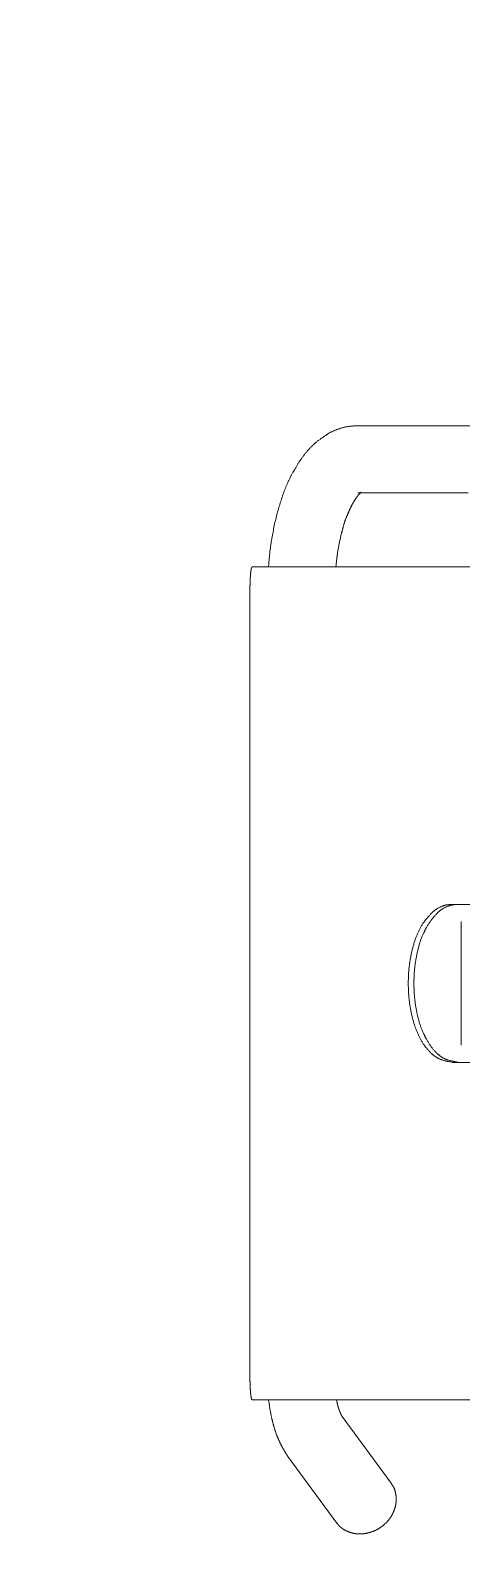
# Model space of a CAD drawing. Header units: millimetres. Extents: x -8913 to 62688, y -13000 to 43000.
# Drawn here: x 14600.3 to 14667.4, y 15195.5 to 15433.3 of the extents above; entities that cross this region are included whole.
import ezdxf
from ezdxf.xclip import XClip

# ---------------------------------------------------------------- set-up
doc = ezdxf.new("R2010")
doc.units = ezdxf.units.MM
doc.header["$MEASUREMENT"] = 0
doc.header["$XCLIPFRAME"] = 0
for name, color, linetype, lineweight in [('1735 X DT-5BR-GFP$0$N--SANITARY-1', 9, 'Continuous', 18), ('1735 X DT-5BR-GFP-Ext$0$A-HATCH ID PAVING', 251, 'Continuous', 0), ('Z--X-REF', 7, 'Continuous', 0)]:
    doc.layers.add(name, color=color, linetype=linetype, lineweight=lineweight)

# ---------------------------------------------------------------- blocks, each defined once
blk = doc.blocks.new('1735 X DT-5BR-GFP$0$A$C491B616C')
at = {"lineweight": 9, "ltscale": 5}
for points in [[(-106.51, -87.49), (-106.51, -146.41)], [(-21.14, -95.84), (-21.14, -85.78)], [(18.74, -85.78), (18.74, -95.84)], [(104.02, -87.49), (104.02, -146.41)], [(-142.13, -90.98), (-142.13, -119.72)], [(-125.17, -119.72), (-125.17, -91.84)], [(-16.79, -93.54), (-16.79, -93.63), (-16.71, -93.63)], [(14.22, -93.63), (14.31, -93.63), (14.31, -93.54)], [(18.74, -94.4), (18.65, -94.74), (18.65, -94.99), (18.56, -95.25), (18.56, -95.42), (18.56, -95.59), (18.48, -95.67), (18.48, -95.84), (18.48, -96.01), (18.4, -96.1), (18.4, -96.27), (18.31, -96.44), (18.31, -96.53), (18.22, -96.7), (18.22, -96.78), (18.14, -96.95), (18.14, -97.12), (18.05, -97.21), (18.05, -97.38), (17.97, -97.47), (17.88, -97.63), (17.88, -97.81), (17.8, -97.81), (17.8, -97.89), (17.71, -97.98), (17.71, -98.06), (17.71, -98.15), (17.63, -98.15), (17.63, -98.23), (17.54, -98.32), (17.54, -98.4), (17.46, -98.4), (17.46, -98.49), (17.37, -98.57), (17.37, -98.66), (17.29, -98.66), (17.29, -98.74), (17.2, -98.83), (17.2, -98.91), (17.12, -98.91), (17.12, -99), (17.03, -99.08), (17.03, -99.17), (16.95, -99.17), (16.86, -99.25), (16.86, -99.34), (16.78, -99.43), (16.61, -99.6), (16.52, -99.68), (16.43, -99.85), (16.26, -99.94), (16.18, -100.02), (16.01, -100.19), (15.92, -100.28), (15.75, -100.36), (15.67, -100.53), (15.5, -100.62), (15.41, -100.79), (15.24, -100.88), (15.07, -100.96), (14.99, -101.04), (14.82, -101.22), (14.65, -101.3), (14.47, -101.39), (14.39, -101.47), (14.22, -101.64), (14.05, -101.73), (13.88, -101.81), (13.71, -101.9), (13.54, -101.98), (13.37, -102.16), (13.2, -102.24), (13.03, -102.32), (12.86, -102.41), (12.68, -102.5), (12.52, -102.58), (12.35, -102.67), (12.17, -102.75), (12, -102.84), (11.83, -102.92), (11.66, -103.01), (11.41, -103.09), (11.24, -103.18), (11.07, -103.26), (10.9, -103.35), (10.64, -103.43), (10.47, -103.52), (10.3, -103.6), (10.04, -103.69), (9.87, -103.77), (9.7, -103.86), (9.45, -103.86), (9.28, -103.95), (9.02, -104.03), (8.85, -104.12), (8.6, -104.2), (8.43, -104.2), (8.17, -104.29), (8, -104.37), (7.74, -104.37), (7.57, -104.46), (7.32, -104.54), (7.06, -104.54), (6.89, -104.63), (6.64, -104.71), (6.38, -104.71), (6.21, -104.8), (5.96, -104.8), (5.7, -104.88), (5.53, -104.88), (5.27, -104.97), (5.02, -104.97), (4.85, -105.05), (4.59, -105.05), (4.34, -105.14), (4.08, -105.14), (3.83, -105.22), (3.66, -105.22), (3.4, -105.22), (3.14, -105.31), (2.89, -105.31), (2.63, -105.31), (2.46, -105.4), (2.21, -105.4), (1.95, -105.4), (1.69, -105.4), (1.44, -105.48), (1.19, -105.48), (1.01, -105.48), (0.76, -105.48), (0.5, -105.48), (0.25, -105.48), (-0.01, -105.48), (-0.27, -105.57), (-0.52, -105.57), (-0.78, -105.57), (-0.95, -105.57), (-1.2, -105.57), (-1.46, -105.57), (-1.71, -105.57), (-1.97, -105.57), (-2.23, -105.57), (-2.48, -105.48), (-2.65, -105.48), (-2.91, -105.48), (-3.16, -105.48), (-3.42, -105.48), (-3.67, -105.48), (-3.93, -105.48), (-4.18, -105.4), (-4.35, -105.4), (-4.61, -105.4), (-4.87, -105.4), (-5.12, -105.31), (-5.38, -105.31), (-5.63, -105.31), (-5.8, -105.22), (-6.06, -105.22), (-6.31, -105.22), (-6.57, -105.14), (-6.83, -105.14), (-7, -105.05), (-7.25, -105.05), (-7.51, -104.97), (-7.68, -104.97), (-7.93, -104.88), (-8.19, -104.88), (-8.44, -104.8), (-8.61, -104.8), (-8.87, -104.71), (-9.12, -104.71), (-9.3, -104.63), (-9.55, -104.54), (-9.72, -104.54), (-9.98, -104.46), (-10.23, -104.37), (-10.4, -104.37), (-10.66, -104.29), (-10.83, -104.2), (-11.08, -104.2), (-11.26, -104.12), (-11.51, -104.03), (-11.68, -103.95), (-11.94, -103.86), (-12.11, -103.86), (-12.28, -103.77), (-12.53, -103.69), (-12.7, -103.6), (-12.96, -103.52), (-13.13, -103.43), (-13.3, -103.35), (-13.47, -103.26), (-13.73, -103.18), (-13.9, -103.09), (-14.07, -103.01), (-14.24, -102.92), (-14.41, -102.84), (-14.66, -102.75), (-14.83, -102.67), (-15.01, -102.58), (-15.18, -102.5), (-15.35, -102.41), (-15.51, -102.32), (-15.69, -102.24), (-15.86, -102.16), (-16.03, -101.98), (-16.2, -101.9), (-16.37, -101.81), (-16.45, -101.73), (-16.62, -101.64), (-16.79, -101.47), (-16.97, -101.39), (-17.14, -101.3), (-17.22, -101.22), (-17.39, -101.04), (-17.56, -100.96), (-17.65, -100.88), (-17.82, -100.7), (-17.99, -100.62), (-18.07, -100.53), (-18.24, -100.36), (-18.33, -100.28), (-18.5, -100.19), (-18.58, -100.02), (-18.67, -99.94), (-18.84, -99.77), (-18.92, -99.68), (-19.01, -99.6), (-19.18, -99.43), (-19.26, -99.34), (-19.35, -99.17), (-19.44, -99.08), (-19.61, -98.91), (-19.69, -98.83), (-19.78, -98.66), (-19.86, -98.57), (-19.95, -98.4), (-20.03, -98.32), (-20.12, -98.15), (-20.2, -98.06), (-20.29, -97.89), (-20.29, -97.81), (-20.37, -97.63), (-20.46, -97.47), (-20.54, -97.38), (-20.63, -97.21), (-20.63, -97.12), (-20.71, -96.95), (-20.71, -96.78), (-20.8, -96.7), (-20.8, -96.61), (-20.88, -96.53), (-20.88, -96.44), (-20.88, -96.36), (-20.97, -96.27), (-20.97, -96.19), (-20.97, -96.1), (-20.97, -96.01), (-21.05, -95.93), (-21.05, -95.84), (-21.05, -95.76), (-21.05, -95.67), (-21.05, -95.59), (-21.05, -95.42), (-21.14, -95.25), (-21.14, -95.16), (-21.14, -94.99), (-21.14, -94.82), (-21.14, -94.74), (-21.14, -94.4)], [(18.74, -95.84), (18.65, -96.19), (18.65, -96.44), (18.56, -96.7), (18.56, -96.87), (18.56, -97.04), (18.48, -97.12), (18.48, -97.29), (18.48, -97.47), (18.4, -97.55), (18.4, -97.72), (18.31, -97.89), (18.31, -97.98), (18.22, -98.15), (18.22, -98.23), (18.14, -98.4), (18.14, -98.57), (18.05, -98.66), (18.05, -98.83), (17.97, -98.91), (17.88, -99.08), (17.88, -99.25), (17.8, -99.25), (17.8, -99.34), (17.71, -99.43), (17.71, -99.51), (17.63, -99.6), (17.63, -99.68), (17.54, -99.77), (17.54, -99.85), (17.46, -99.85), (17.46, -99.94), (17.37, -100.02), (17.37, -100.11), (17.29, -100.11), (17.29, -100.19), (17.2, -100.28), (17.2, -100.36), (17.12, -100.36), (17.12, -100.45), (17.03, -100.53), (17.03, -100.62), (16.95, -100.62), (16.86, -100.7), (16.86, -100.79), (16.78, -100.88), (16.61, -101.04), (16.52, -101.13), (16.43, -101.3), (16.26, -101.39), (16.18, -101.47), (16.01, -101.64), (15.92, -101.73), (15.75, -101.81), (15.67, -101.98), (15.5, -102.07), (15.41, -102.16), (15.24, -102.32), (15.07, -102.41), (14.99, -102.5), (14.82, -102.67), (14.65, -102.75), (14.47, -102.84), (14.39, -102.92), (14.22, -103.09), (14.05, -103.18), (13.88, -103.26), (13.71, -103.35), (13.54, -103.43), (13.37, -103.6), (13.2, -103.69), (13.03, -103.77), (12.86, -103.86), (12.68, -103.95), (12.52, -104.03), (12.35, -104.12), (12.17, -104.2), (12, -104.29), (11.83, -104.37), (11.66, -104.46), (11.41, -104.54), (11.24, -104.63), (11.07, -104.71), (10.9, -104.8), (10.64, -104.88), (10.47, -104.97), (10.3, -105.05), (10.04, -105.14), (9.87, -105.22), (9.7, -105.31), (9.45, -105.31), (9.28, -105.4), (9.02, -105.48), (8.85, -105.57), (8.6, -105.65), (8.43, -105.65), (8.17, -105.74), (8, -105.82), (7.74, -105.82), (7.57, -105.91), (7.32, -105.99), (7.06, -105.99), (6.89, -106.08), (6.64, -106.16), (6.38, -106.16), (6.21, -106.25), (5.96, -106.25), (5.7, -106.33), (5.53, -106.33), (5.27, -106.42), (5.02, -106.42), (4.85, -106.5), (4.59, -106.5), (4.34, -106.59), (4.08, -106.59), (3.83, -106.67), (3.66, -106.67), (3.4, -106.67), (3.14, -106.76), (2.89, -106.76), (2.63, -106.76), (2.46, -106.84), (2.21, -106.84), (1.95, -106.84), (1.69, -106.84), (1.44, -106.93), (1.19, -106.93), (1.01, -106.93), (0.76, -106.93), (0.5, -106.93), (0.25, -106.93), (-0.01, -106.93), (-0.27, -106.93), (-0.52, -107.02), (-0.78, -107.02), (-0.95, -107.02), (-1.2, -107.02), (-1.46, -107.02), (-1.71, -107.02), (-1.97, -107.02), (-2.23, -106.93), (-2.48, -106.93), (-2.65, -106.93), (-2.91, -106.93), (-3.16, -106.93), (-3.42, -106.93), (-3.67, -106.93), (-3.93, -106.93), (-4.18, -106.84), (-4.35, -106.84), (-4.61, -106.84), (-4.87, -106.84), (-5.12, -106.76), (-5.38, -106.76), (-5.63, -106.76), (-5.8, -106.67), (-6.06, -106.67), (-6.31, -106.67), (-6.57, -106.59), (-6.83, -106.59), (-7, -106.5), (-7.25, -106.5), (-7.51, -106.42), (-7.68, -106.42), (-7.93, -106.33), (-8.19, -106.33), (-8.44, -106.25), (-8.61, -106.25), (-8.87, -106.16), (-9.12, -106.16), (-9.3, -106.08), (-9.55, -105.99), (-9.72, -105.99), (-9.98, -105.91), (-10.23, -105.82), (-10.4, -105.82), (-10.66, -105.74), (-10.83, -105.65), (-11.08, -105.57), (-11.26, -105.57), (-11.51, -105.48), (-11.68, -105.4), (-11.94, -105.31), (-12.11, -105.22), (-12.28, -105.22), (-12.53, -105.14), (-12.7, -105.05), (-12.96, -104.97), (-13.13, -104.88), (-13.3, -104.8), (-13.47, -104.71), (-13.73, -104.63), (-13.9, -104.54), (-14.07, -104.46), (-14.24, -104.37), (-14.41, -104.29), (-14.66, -104.2), (-14.83, -104.12), (-15.01, -104.03), (-15.18, -103.95), (-15.35, -103.86), (-15.51, -103.77), (-15.69, -103.69), (-15.86, -103.6), (-16.03, -103.43), (-16.2, -103.35), (-16.37, -103.26), (-16.45, -103.18), (-16.62, -103.09), (-16.79, -102.92), (-16.97, -102.84), (-17.14, -102.75), (-17.22, -102.67), (-17.39, -102.5), (-17.56, -102.41), (-17.65, -102.32), (-17.82, -102.16), (-17.99, -102.07), (-18.07, -101.98), (-18.24, -101.81), (-18.33, -101.73), (-18.5, -101.64), (-18.58, -101.47), (-18.67, -101.39), (-18.84, -101.22), (-18.92, -101.13), (-19.01, -101.04), (-19.18, -100.88), (-19.26, -100.79), (-19.35, -100.62), (-19.44, -100.53), (-19.61, -100.36), (-19.69, -100.28), (-19.78, -100.11), (-19.86, -100.02), (-19.95, -99.85), (-20.03, -99.77), (-20.12, -99.6), (-20.2, -99.51), (-20.29, -99.34), (-20.29, -99.25), (-20.37, -99.08), (-20.46, -98.91), (-20.54, -98.83), (-20.63, -98.66), (-20.63, -98.57), (-20.71, -98.4), (-20.71, -98.23), (-20.8, -98.15), (-20.8, -98.06), (-20.88, -97.98), (-20.88, -97.89), (-20.88, -97.81), (-20.97, -97.72), (-20.97, -97.63), (-20.97, -97.55), (-20.97, -97.47), (-21.05, -97.38), (-21.05, -97.29), (-21.05, -97.21), (-21.05, -97.12), (-21.05, -97.04), (-21.05, -96.87), (-21.14, -96.7), (-21.14, -96.61), (-21.14, -96.44), (-21.14, -96.27), (-21.14, -96.19), (-21.14, -95.84)], [(-1.2, -93.63), (-16.71, -93.63)], [(14.22, -93.63), (-1.2, -93.63)], [(125.15, -111.28), (108.28, -123.64)], [(137.93, -119.21), (137.93, -119.04), (137.93, -118.95), (137.93, -118.78), (137.93, -118.61), (137.93, -118.53), (137.93, -118.44), (137.93, -118.36), (137.93, -118.27), (137.93, -118.18), (137.85, -118.1), (137.85, -118.02), (137.85, -117.93), (137.85, -117.84), (137.85, -117.76), (137.85, -117.67), (137.76, -117.59), (137.76, -117.5), (137.76, -117.42), (137.76, -117.33), (137.76, -117.25), (137.68, -117.16), (137.68, -117.08), (137.68, -116.99), (137.68, -116.91), (137.68, -116.82), (137.59, -116.82), (137.59, -116.74), (137.59, -116.65), (137.59, -116.56), (137.51, -116.48), (137.51, -116.39), (137.42, -116.31), (137.42, -116.22), (137.42, -116.14), (137.34, -116.05), (137.34, -115.97), (137.34, -115.88), (137.25, -115.8), (137.25, -115.71), (137.16, -115.63), (137.16, -115.54), (137.16, -115.46), (137.08, -115.46), (137.08, -115.37), (137.08, -115.29), (137, -115.2), (137, -115.11), (136.91, -115.11), (136.91, -115.03), (136.91, -114.95), (136.83, -114.86), (136.74, -114.77), (136.74, -114.69), (136.65, -114.6), (136.65, -114.52), (136.57, -114.43), (136.57, -114.35), (136.48, -114.35), (136.48, -114.26), (136.4, -114.18), (136.31, -114.09), (136.31, -114.01), (136.23, -113.92), (136.14, -113.84), (136.14, -113.75), (136.06, -113.75), (136.06, -113.67), (135.97, -113.58), (135.97, -113.5), (135.89, -113.5), (135.89, -113.41), (135.8, -113.32), (135.72, -113.24), (135.72, -113.15), (135.63, -113.15), (135.55, -113.07), (135.55, -112.98), (135.46, -112.98), (135.46, -112.9), (135.38, -112.9), (135.29, -112.81), (135.29, -112.73), (135.21, -112.73), (135.21, -112.64), (135.12, -112.56), (135.04, -112.56), (135.04, -112.47), (134.95, -112.47), (134.95, -112.39), (134.87, -112.3), (134.78, -112.3), (134.78, -112.22), (134.7, -112.22), (134.61, -112.13), (134.52, -112.05), (134.44, -111.96), (134.35, -111.88), (134.27, -111.88), (134.27, -111.79), (134.18, -111.79), (134.1, -111.7), (134.01, -111.62), (133.93, -111.62), (133.93, -111.53), (133.84, -111.53), (133.76, -111.45), (133.67, -111.45), (133.67, -111.36), (133.59, -111.36), (133.5, -111.28), (133.42, -111.19), (133.33, -111.19), (133.25, -111.19), (133.25, -111.11), (133.16, -111.11), (133.08, -111.02), (132.99, -111.02), (132.91, -110.94), (132.82, -110.94), (132.82, -110.85), (132.73, -110.85), (132.65, -110.85), (132.57, -110.77), (132.48, -110.77), (132.48, -110.68), (132.39, -110.68), (132.31, -110.68), (132.22, -110.6), (132.14, -110.6), (132.05, -110.51), (131.97, -110.51), (131.88, -110.51), (131.8, -110.43), (131.71, -110.43), (131.63, -110.43), (131.63, -110.34), (131.54, -110.34), (131.46, -110.34), (131.37, -110.34), (131.29, -110.26), (131.2, -110.26), (131.12, -110.26), (131.03, -110.26), (130.94, -110.17), (130.86, -110.17), (130.78, -110.17), (130.69, -110.17), (130.6, -110.08), (130.52, -110.08), (130.43, -110.08), (130.35, -110.08), (130.27, -110.08), (130.18, -110.08), (130.09, -110), (130.01, -110), (129.92, -110), (129.84, -110), (129.75, -110), (129.67, -110), (129.58, -110), (129.5, -110), (129.41, -110), (129.33, -110), (129.24, -110), (129.15, -110), (129.07, -110), (128.99, -110), (128.9, -110), (128.81, -110), (128.73, -110), (128.65, -110), (128.56, -110), (128.48, -110), (128.39, -110), (128.3, -110), (128.22, -110.08), (128.14, -110.08), (128.05, -110.08), (127.96, -110.08), (127.88, -110.08), (127.79, -110.08), (127.71, -110.17), (127.62, -110.17), (127.54, -110.17), (127.45, -110.17), (127.37, -110.17), (127.28, -110.26), (127.2, -110.26), (127.11, -110.26), (127.03, -110.26), (126.94, -110.34), (126.86, -110.34), (126.77, -110.34), (126.69, -110.43), (126.6, -110.43), (126.51, -110.43), (126.43, -110.51), (126.35, -110.51), (126.26, -110.6), (126.17, -110.6), (126.09, -110.6), (126.09, -110.68), (126, -110.68), (125.92, -110.77), (125.84, -110.77), (125.84, -110.85), (125.75, -110.85), (125.66, -110.94), (125.58, -110.94), (125.58, -111.02), (125.49, -111.02), (125.41, -111.11), (125.32, -111.19), (125.15, -111.28)], [(135.12, -125.01), (135.21, -124.92), (135.29, -124.92), (135.29, -124.84), (135.38, -124.84), (135.46, -124.84), (135.46, -124.75), (135.55, -124.75), (135.55, -124.67), (135.63, -124.67), (135.72, -124.58), (135.8, -124.5), (135.89, -124.5), (135.89, -124.41), (135.97, -124.41), (135.97, -124.32), (136.06, -124.32), (136.06, -124.24), (136.14, -124.24), (136.14, -124.15), (136.23, -124.07), (136.23, -123.98), (136.31, -123.98), (136.31, -123.9), (136.4, -123.9), (136.4, -123.81), (136.48, -123.73), (136.48, -123.64), (136.57, -123.64), (136.57, -123.56), (136.65, -123.56), (136.65, -123.47), (136.74, -123.39), (136.74, -123.3), (136.83, -123.3), (136.83, -123.22), (136.91, -123.13), (136.91, -123.05), (137, -122.96), (137, -122.88), (137.08, -122.79), (137.08, -122.71), (137.16, -122.71), (137.16, -122.62), (137.16, -122.54), (137.25, -122.54), (137.25, -122.45), (137.25, -122.36), (137.34, -122.28), (137.34, -122.19), (137.42, -122.11), (137.42, -122.02), (137.51, -121.94), (137.51, -121.85), (137.51, -121.77), (137.59, -121.68), (137.59, -121.59), (137.59, -121.51), (137.68, -121.43), (137.68, -121.34), (137.68, -121.25), (137.68, -121.17), (137.76, -121.17), (137.76, -121.08), (137.76, -121), (137.76, -120.91), (137.76, -120.83), (137.85, -120.74), (137.85, -120.66), (137.85, -120.57), (137.85, -120.49), (137.85, -120.4), (137.85, -120.32), (137.93, -120.23), (137.93, -120.15), (137.93, -120.06), (137.93, -119.98), (137.93, -119.89), (137.93, -119.8), (137.93, -119.72), (137.93, -119.63), (137.93, -119.55), (137.93, -119.47), (137.93, -119.38), (137.93, -119.29), (137.93, -119.21)], [(-142.13, -119.72), (-142.13, -120.06), (-142.13, -120.4), (-142.13, -120.66), (-142.13, -120.83), (-142.04, -121), (-142.04, -121.17), (-142.04, -121.34), (-142.04, -121.51), (-142.04, -121.68), (-141.96, -121.85), (-141.96, -122.02), (-141.96, -122.19), (-141.96, -122.28), (-141.87, -122.45), (-141.87, -122.62), (-141.87, -122.79), (-141.78, -122.96), (-141.78, -123.13), (-141.7, -123.3), (-141.7, -123.39), (-141.61, -123.56), (-141.61, -123.73), (-141.53, -123.9), (-141.53, -124.07), (-141.44, -124.24), (-141.36, -124.32), (-141.36, -124.5), (-141.27, -124.67), (-141.27, -124.84), (-141.19, -125.01), (-141.1, -125.09), (-141.1, -125.26), (-141.02, -125.43), (-140.93, -125.6), (-140.85, -125.69), (-140.85, -125.86), (-140.76, -126.03), (-140.68, -126.2), (-140.59, -126.29), (-140.51, -126.46), (-140.51, -126.63), (-140.42, -126.71), (-140.34, -126.88), (-140.25, -127.05), (-140.17, -127.14), (-140.08, -127.31), (-139.99, -127.48), (-139.91, -127.56), (-139.82, -127.74), (-139.74, -127.82), (-139.65, -127.99), (-139.57, -128.16), (-139.48, -128.25), (-139.4, -128.42), (-139.31, -128.5), (-139.23, -128.67), (-139.14, -128.76), (-139.06, -128.93), (-138.97, -129.02), (-138.89, -129.18), (-138.72, -129.27), (-138.63, -129.44), (-138.55, -129.53), (-138.46, -129.7), (-138.38, -129.78), (-138.29, -129.95), (-138.12, -130.04), (-138.04, -130.21), (-137.95, -130.29), (-137.86, -130.38), (-137.69, -130.55), (-137.61, -130.63), (-137.52, -130.81), (-137.44, -130.89), (-137.27, -130.98), (-137.18, -131.15), (-137.1, -131.23), (-136.93, -131.32), (-136.84, -131.49), (-136.76, -131.57), (-136.59, -131.66), (-136.5, -131.83), (-136.42, -131.91), (-136.25, -132), (-136.16, -132.08), (-135.99, -132.25), (-135.91, -132.34), (-135.82, -132.43), (-135.65, -132.51), (-135.56, -132.68), (-135.39, -132.77), (-135.31, -132.85), (-135.14, -132.94), (-135.05, -133.11), (-134.88, -133.19), (-134.8, -133.28), (-134.63, -133.36), (-134.54, -133.45), (-134.37, -133.53), (-134.29, -133.7), (-134.12, -133.79), (-133.95, -133.87), (-133.86, -133.96), (-133.69, -134.05), (-133.61, -134.13), (-133.44, -134.22), (-133.35, -134.3), (-133.18, -134.47), (-133.01, -134.56), (-132.92, -134.64), (-132.75, -134.73), (-132.58, -134.81), (-132.5, -134.9), (-132.33, -134.98), (-132.16, -135.07), (-132.07, -135.15), (-131.9, -135.24), (-131.73, -135.32), (-131.56, -135.41), (-131.48, -135.5), (-131.3, -135.58), (-131.13, -135.66), (-131.05, -135.75), (-130.88, -135.84), (-130.71, -135.92), (-130.54, -136.01), (-130.37, -136.09), (-130.28, -136.18), (-130.11, -136.26), (-129.94, -136.35), (-129.77, -136.43), (-129.6, -136.52), (-129.51, -136.6), (-129.34, -136.69), (-129.18, -136.78), (-129.01, -136.78), (-128.83, -136.86), (-128.66, -136.94), (-128.49, -137.03), (-128.32, -137.12), (-128.24, -137.2), (-128.07, -137.29), (-127.9, -137.37), (-127.73, -137.37), (-127.55, -137.46), (-127.39, -137.54), (-127.22, -137.63), (-127.04, -137.71), (-126.87, -137.8), (-126.7, -137.88), (-126.53, -137.88), (-126.36, -137.97), (-126.19, -138.05), (-125.85, -138.22), (-125.51, -138.31), (-125.17, -138.48), (-124.83, -138.57), (-124.49, -138.74), (-124.15, -138.82), (-123.72, -138.99), (-123.38, -139.08), (-123.04, -139.16), (-122.7, -139.33), (-122.27, -139.42), (-121.93, -139.5), (-121.59, -139.67), (-121.17, -139.76), (-120.82, -139.85), (-120.4, -140.02), (-120.06, -140.1), (-119.63, -140.19), (-119.29, -140.27), (-118.87, -140.36), (-118.53, -140.44), (-118.1, -140.53), (-117.76, -140.7), (-117.33, -140.78), (-116.91, -140.87), (-116.56, -140.95), (-116.14, -141.04), (-115.71, -141.04), (-115.29, -141.12), (-114.95, -141.21), (-114.52, -141.29), (-114.09, -141.38), (-113.67, -141.46), (-113.24, -141.55), (-112.9, -141.63), (-112.48, -141.63), (-112.05, -141.72), (-111.62, -141.81), (-111.2, -141.81), (-110.77, -141.89), (-110.34, -141.98), (-109.92, -141.98), (-109.49, -142.06), (-109.07, -142.06), (-108.64, -142.15), (-108.22, -142.15), (-107.79, -142.23), (-107.36, -142.23), (-106.51, -142.32)], [(108.28, -123.64), (108.2, -123.64), (108.2, -123.73), (108.11, -123.73), (108.03, -123.73), (108.03, -123.81), (107.94, -123.81), (107.86, -123.9), (107.77, -123.9), (107.77, -123.98), (107.69, -123.98), (107.6, -123.98), (107.52, -124.07), (107.43, -124.07), (107.34, -124.07), (107.34, -124.15), (107.26, -124.15), (107.18, -124.15), (107.18, -124.24), (107.09, -124.24), (107, -124.24), (106.92, -124.24), (106.92, -124.32), (106.83, -124.32), (106.75, -124.32), (106.75, -124.41), (106.66, -124.41), (106.58, -124.41), (106.49, -124.41), (106.49, -124.5), (106.41, -124.5), (106.32, -124.5), (106.24, -124.5), (106.24, -124.58), (106.15, -124.58), (106.07, -124.58), (105.98, -124.58), (105.98, -124.67), (105.9, -124.67), (105.81, -124.67), (105.73, -124.67), (105.64, -124.75), (105.56, -124.75), (105.47, -124.75), (105.39, -124.75), (105.39, -124.84), (105.3, -124.84), (105.22, -124.84), (105.13, -124.84), (105.04, -124.84), (104.96, -124.92), (104.87, -124.92), (104.79, -124.92), (104.7, -124.92), (104.62, -124.92), (104.62, -125.01), (104.53, -125.01), (104.45, -125.01), (104.36, -125.01), (104.28, -125.01), (104.19, -125.01), (104.02, -125.09)], [(118.34, -137.37), (135.21, -125.01)], [(104.02, -142.32), (104.53, -142.23), (104.79, -142.15), (105.04, -142.15), (105.3, -142.06), (105.56, -142.06), (105.81, -142.06), (106.07, -141.98), (106.24, -141.98), (106.32, -141.98), (106.49, -141.89), (106.58, -141.89), (106.75, -141.89), (106.83, -141.89), (107, -141.81), (107.09, -141.81), (107.26, -141.81), (107.34, -141.81), (107.43, -141.72), (107.6, -141.72), (107.69, -141.72), (107.86, -141.63), (107.94, -141.63), (108.11, -141.63), (108.2, -141.63), (108.37, -141.55), (108.45, -141.55), (108.54, -141.55), (108.71, -141.46), (108.79, -141.46), (108.96, -141.46), (109.05, -141.38), (109.14, -141.38), (109.3, -141.38), (109.39, -141.29), (109.56, -141.29), (109.65, -141.29), (109.73, -141.21), (109.9, -141.21), (109.99, -141.12), (110.16, -141.12), (110.24, -141.12), (110.33, -141.04), (110.5, -141.04), (110.58, -140.95), (110.67, -140.95), (110.84, -140.95), (110.92, -140.87), (111.01, -140.87), (111.18, -140.78), (111.26, -140.78), (111.35, -140.78), (111.52, -140.7), (111.6, -140.7), (111.69, -140.61), (111.86, -140.61), (111.95, -140.53), (112.03, -140.53), (112.2, -140.44), (112.29, -140.44), (112.37, -140.44), (112.54, -140.36), (112.63, -140.36), (112.71, -140.27), (112.8, -140.27), (112.97, -140.19), (113.05, -140.19), (113.14, -140.1), (113.31, -140.1), (113.39, -140.02), (113.48, -140.02), (113.57, -139.93), (113.73, -139.93), (113.82, -139.85), (113.91, -139.85), (113.99, -139.76), (114.16, -139.76), (114.24, -139.67), (114.33, -139.59), (114.42, -139.59), (114.59, -139.5), (114.67, -139.5), (114.76, -139.42), (114.84, -139.42), (114.93, -139.33), (115.1, -139.33), (115.18, -139.25), (115.27, -139.16), (115.36, -139.16), (115.44, -139.08), (115.61, -139.08), (115.69, -138.99), (115.78, -138.91), (115.87, -138.91), (115.95, -138.82), (116.03, -138.82), (116.12, -138.74), (116.29, -138.65), (116.38, -138.65), (116.46, -138.57), (116.55, -138.48), (116.63, -138.48), (116.72, -138.39), (116.8, -138.31), (116.89, -138.31), (117.06, -138.22), (117.14, -138.14), (117.23, -138.14), (117.31, -138.05), (117.4, -137.97), (117.49, -137.88), (117.57, -137.88), (117.66, -137.8), (117.74, -137.71), (117.91, -137.63), (118.17, -137.46), (118.34, -137.37)], [(-106.51, -146.41), (-106.43, -146.41), (-106.43, -146.5), (-106.34, -146.5), (-106.34, -146.58), (-106.26, -146.58), (-106.17, -146.58), (-106.08, -146.58), (-106.08, -146.67), (-106, -146.67), (-105.91, -146.67), (-105.83, -146.67), (-105.74, -146.67), (-105.66, -146.67), (-105.66, -146.75), (-105.57, -146.75), (-105.49, -146.75), (-105.4, -146.75), (-105.32, -146.75), (-105.23, -146.75), (-105.15, -146.75), (-105.06, -146.75), (-104.98, -146.75), (-104.89, -146.84), (-104.81, -146.84), (-104.72, -146.84), (-104.64, -146.84), (-104.55, -146.84), (-104.47, -146.84), (-104.38, -146.84), (-104.3, -146.84), (-104.21, -146.84), (-104.13, -146.84), (-104.04, -146.84), (-103.96, -146.84), (-103.87, -146.84), (-103.87, -146.92), (-103.79, -146.92), (-103.7, -146.92), (-103.61, -146.92), (-103.53, -146.92), (-103.44, -146.92), (-103.36, -146.92), (-103.27, -146.92), (-103.19, -146.92), (-103.1, -146.92), (-103.02, -146.92), (-102.93, -146.92), (-102.85, -146.92), (-102.76, -146.92), (-102.68, -146.92), (-102.59, -146.92), (-102.51, -146.92), (-102.42, -146.92), (-102.34, -146.92), (-102.25, -146.92), (-102.17, -146.92), (-102.08, -146.92), (-102, -146.92), (-101.91, -146.92), (-101.82, -147.01), (-101.74, -147.01), (-101.65, -147.01), (-101.57, -147.01), (-101.48, -147.01), (-101.4, -147.01), (-101.32, -147.01), (-101.23, -147.01), (-101.14, -147.01), (-101.06, -147.01), (-100.97, -147.01), (-100.89, -147.01), (-100.8, -147.01), (-100.72, -147.01), (-100.55, -147.01), (-100.38, -147.01), (-100.21, -147.01), (-100.04, -147.01), (-99.69, -147.01)], [(97.29, -147.01), (97.63, -147.01), (97.8, -147.01), (97.89, -147.01), (98.06, -147.01), (98.14, -147.01), (98.23, -147.01), (98.31, -147.01), (98.4, -147.01), (98.48, -147.01), (98.57, -147.01), (98.66, -147.01), (98.74, -147.01), (98.82, -147.01), (98.91, -147.01), (99, -147.01), (99.08, -147.01), (99.17, -147.01), (99.25, -147.01), (99.33, -147.01), (99.42, -147.01), (99.51, -146.92), (99.59, -146.92), (99.68, -146.92), (99.76, -146.92), (99.85, -146.92), (99.93, -146.92), (100.02, -146.92), (100.1, -146.92), (100.19, -146.92), (100.27, -146.92), (100.36, -146.92), (100.45, -146.92), (100.53, -146.92), (100.61, -146.92), (100.7, -146.92), (100.79, -146.92), (100.87, -146.92), (100.96, -146.92), (101.04, -146.92), (101.12, -146.92), (101.21, -146.92), (101.3, -146.92), (101.38, -146.92), (101.46, -146.84), (101.55, -146.84), (101.64, -146.84), (101.72, -146.84), (101.81, -146.84), (101.89, -146.84), (101.98, -146.84), (102.06, -146.84), (102.15, -146.84), (102.23, -146.84), (102.32, -146.84), (102.4, -146.84), (102.49, -146.84), (102.49, -146.75), (102.58, -146.75), (102.66, -146.75), (102.74, -146.75), (102.83, -146.75), (102.91, -146.75), (103, -146.75), (103.09, -146.75), (103.17, -146.75), (103.17, -146.67), (103.25, -146.67), (103.34, -146.67), (103.43, -146.67), (103.51, -146.67), (103.6, -146.67), (103.6, -146.58), (103.68, -146.58), (103.76, -146.58), (103.85, -146.58), (103.94, -146.5), (104.02, -146.5), (104.02, -146.41)], [(97.29, -147.01), (-99.69, -147.01)]]:
    blk.add_lwpolyline(points, dxfattribs=at)
blk.add_open_spline([(-106.51, -125.26), (-106.51, -125.26), (-107.02, -125.18), (-107.02, -125.18), (-107.02, -125.18), (-107.28, -125.18), (-107.28, -125.18), (-107.28, -125.18), (-107.45, -125.18), (-107.45, -125.18), (-107.45, -125.18), (-107.7, -125.09), (-107.7, -125.09), (-107.7, -125.09), (-107.96, -125.09), (-107.96, -125.09), (-107.96, -125.09), (-108.22, -125.09), (-108.22, -125.09), (-108.22, -125.09), (-108.47, -125.01), (-108.47, -125.01), (-108.47, -125.01), (-108.73, -125.01), (-108.73, -125.01), (-108.73, -125.01), (-108.98, -125.01), (-108.98, -125.01), (-108.98, -125.01), (-109.07, -124.92), (-109.07, -124.92), (-109.07, -124.92), (-109.24, -124.92), (-109.24, -124.92), (-109.24, -124.92), (-109.32, -124.92), (-109.32, -124.92), (-109.32, -124.92), (-109.41, -124.92), (-109.41, -124.92), (-109.41, -124.92), (-109.58, -124.92), (-109.58, -124.92), (-109.58, -124.92), (-109.66, -124.84), (-109.66, -124.84), (-109.66, -124.84), (-109.83, -124.84), (-109.83, -124.84), (-109.83, -124.84), (-109.92, -124.84), (-109.92, -124.84), (-109.92, -124.84), (-110, -124.84), (-110, -124.84), (-110, -124.84), (-110.17, -124.84), (-110.17, -124.84), (-110.17, -124.84), (-110.43, -124.75), (-110.43, -124.75), (-110.43, -124.75), (-110.6, -124.75), (-110.6, -124.75), (-110.6, -124.75), (-110.86, -124.67), (-110.86, -124.67), (-110.86, -124.67), (-111.11, -124.67), (-111.11, -124.67), (-111.11, -124.67), (-111.37, -124.58), (-111.37, -124.58), (-111.37, -124.58), (-111.54, -124.58), (-111.54, -124.58), (-111.54, -124.58), (-111.79, -124.5), (-111.79, -124.5), (-111.79, -124.5), (-112.05, -124.5), (-112.05, -124.5), (-112.05, -124.5), (-112.22, -124.41), (-112.22, -124.41), (-112.22, -124.41), (-112.48, -124.41), (-112.48, -124.41), (-112.48, -124.41), (-112.73, -124.32), (-112.73, -124.32), (-112.73, -124.32), (-112.9, -124.32), (-112.9, -124.32), (-112.9, -124.32), (-113.16, -124.24), (-113.16, -124.24), (-113.16, -124.24), (-113.41, -124.15), (-113.41, -124.15), (-113.41, -124.15), (-113.58, -124.15), (-113.58, -124.15), (-113.58, -124.15), (-113.84, -124.07), (-113.84, -124.07), (-113.84, -124.07), (-114.01, -124.07), (-114.01, -124.07), (-114.01, -124.07), (-114.27, -123.98), (-114.27, -123.98), (-114.27, -123.98), (-114.43, -123.98), (-114.43, -123.98), (-114.43, -123.98), (-114.69, -123.9), (-114.69, -123.9), (-114.69, -123.9), (-114.86, -123.81), (-114.86, -123.81), (-114.86, -123.81), (-115.03, -123.81), (-115.03, -123.81), (-115.03, -123.81), (-115.12, -123.81), (-115.12, -123.81), (-115.12, -123.81), (-115.2, -123.73), (-115.2, -123.73), (-115.2, -123.73), (-115.29, -123.73), (-115.29, -123.73), (-115.29, -123.73), (-115.46, -123.73), (-115.46, -123.73), (-115.46, -123.73), (-115.54, -123.64), (-115.54, -123.64), (-115.54, -123.64), (-115.63, -123.64), (-115.63, -123.64), (-115.63, -123.64), (-115.71, -123.64), (-115.71, -123.64), (-115.71, -123.64), (-115.88, -123.56), (-115.88, -123.56), (-115.88, -123.56), (-115.97, -123.56), (-115.97, -123.56), (-115.97, -123.56), (-116.05, -123.56), (-116.05, -123.56), (-116.05, -123.56), (-116.14, -123.47), (-116.14, -123.47), (-116.14, -123.47), (-116.22, -123.47), (-116.22, -123.47), (-116.22, -123.47), (-116.39, -123.47), (-116.39, -123.47), (-116.39, -123.47), (-116.48, -123.39), (-116.48, -123.39), (-116.48, -123.39), (-116.56, -123.39), (-116.56, -123.39), (-116.56, -123.39), (-116.65, -123.39), (-116.65, -123.39), (-116.65, -123.39), (-116.74, -123.3), (-116.74, -123.3), (-116.74, -123.3), (-116.82, -123.3), (-116.82, -123.3), (-116.82, -123.3), (-116.99, -123.3), (-116.99, -123.3), (-116.99, -123.3), (-117.08, -123.22), (-117.08, -123.22), (-117.08, -123.22), (-117.16, -123.22), (-117.16, -123.22), (-117.16, -123.22), (-117.25, -123.22), (-117.25, -123.22), (-117.25, -123.22), (-117.33, -123.13), (-117.33, -123.13), (-117.33, -123.13), (-117.42, -123.13), (-117.42, -123.13), (-117.42, -123.13), (-117.5, -123.13), (-117.5, -123.13), (-117.5, -123.13), (-117.67, -123.05), (-117.67, -123.05), (-117.67, -123.05), (-117.76, -123.05), (-117.76, -123.05), (-117.76, -123.05), (-117.84, -123.05), (-117.84, -123.05), (-117.84, -123.05), (-117.93, -122.96), (-117.93, -122.96), (-117.93, -122.96), (-118.01, -122.96), (-118.01, -122.96), (-118.01, -122.96), (-118.1, -122.88), (-118.1, -122.88), (-118.1, -122.88), (-118.18, -122.88), (-118.18, -122.88), (-118.18, -122.88), (-118.27, -122.88), (-118.27, -122.88), (-118.27, -122.88), (-118.35, -122.79), (-118.35, -122.79), (-118.35, -122.79), (-118.44, -122.79), (-118.44, -122.79), (-118.44, -122.79), (-118.53, -122.79), (-118.53, -122.79), (-118.53, -122.79), (-118.7, -122.71), (-118.7, -122.71), (-118.7, -122.71), (-118.78, -122.71), (-118.78, -122.71), (-118.78, -122.71), (-118.87, -122.62), (-118.87, -122.62), (-118.87, -122.62), (-118.95, -122.62), (-118.95, -122.62), (-118.95, -122.62), (-119.04, -122.62), (-119.04, -122.62), (-119.04, -122.62), (-119.12, -122.54), (-119.12, -122.54), (-119.12, -122.54), (-119.21, -122.54), (-119.21, -122.54), (-119.21, -122.54), (-119.29, -122.54), (-119.29, -122.54), (-119.29, -122.54), (-119.38, -122.45), (-119.38, -122.45), (-119.38, -122.45), (-119.46, -122.45), (-119.46, -122.45), (-119.46, -122.45), (-119.55, -122.36), (-119.55, -122.36), (-119.55, -122.36), (-119.63, -122.36), (-119.63, -122.36), (-119.63, -122.36), (-119.72, -122.36), (-119.72, -122.36), (-119.72, -122.36), (-119.8, -122.28), (-119.8, -122.28), (-119.8, -122.28), (-119.89, -122.28), (-119.89, -122.28), (-119.89, -122.28), (-119.97, -122.19), (-119.97, -122.19), (-119.97, -122.19), (-120.06, -122.19), (-120.06, -122.19), (-120.06, -122.19), (-120.14, -122.19), (-120.14, -122.19), (-120.14, -122.19), (-120.23, -122.11), (-120.23, -122.11), (-120.23, -122.11), (-120.31, -122.11), (-120.31, -122.11), (-120.31, -122.11), (-120.4, -122.02), (-120.4, -122.02), (-120.4, -122.02), (-120.48, -122.02), (-120.48, -122.02), (-120.48, -122.02), (-120.57, -122.02), (-120.57, -122.02), (-120.57, -122.02), (-120.57, -121.94), (-120.57, -121.94), (-120.57, -121.94), (-120.65, -121.94), (-120.65, -121.94), (-120.65, -121.94), (-120.74, -121.85), (-120.74, -121.85), (-120.74, -121.85), (-120.82, -121.85), (-120.82, -121.85), (-120.82, -121.85), (-120.91, -121.85), (-120.91, -121.85), (-120.91, -121.85), (-121, -121.77), (-121, -121.77), (-121, -121.77), (-121.08, -121.77), (-121.08, -121.77), (-121.08, -121.77), (-121.17, -121.68), (-121.17, -121.68), (-121.17, -121.68), (-121.25, -121.68), (-121.25, -121.68), (-121.25, -121.68), (-121.34, -121.59), (-121.34, -121.59), (-121.34, -121.59), (-121.42, -121.59), (-121.42, -121.59), (-121.42, -121.59), (-121.51, -121.51), (-121.51, -121.51), (-121.51, -121.51), (-121.59, -121.51), (-121.59, -121.51), (-121.59, -121.51), (-121.68, -121.51), (-121.68, -121.51), (-121.68, -121.51), (-121.76, -121.43), (-121.76, -121.43), (-121.76, -121.43), (-121.85, -121.34), (-121.85, -121.34), (-121.85, -121.34), (-121.93, -121.34), (-121.93, -121.34), (-121.93, -121.34), (-122.02, -121.34), (-122.02, -121.34), (-122.02, -121.34), (-122.1, -121.25), (-122.1, -121.25), (-122.1, -121.25), (-122.19, -121.17), (-122.19, -121.17), (-122.19, -121.17), (-122.27, -121.17), (-122.27, -121.17), (-122.27, -121.17), (-122.36, -121.17), (-122.36, -121.17), (-122.36, -121.17), (-122.36, -121.08), (-122.36, -121.08), (-122.36, -121.08), (-122.44, -121.08), (-122.44, -121.08), (-122.44, -121.08), (-122.53, -121), (-122.53, -121), (-122.53, -121), (-122.61, -121), (-122.61, -121), (-122.61, -121), (-122.7, -120.91), (-122.7, -120.91), (-122.7, -120.91), (-122.78, -120.91), (-122.78, -120.91), (-122.78, -120.91), (-122.78, -120.83), (-122.78, -120.83), (-122.78, -120.83), (-122.87, -120.83), (-122.87, -120.83), (-122.87, -120.83), (-122.95, -120.83), (-122.95, -120.83), (-122.95, -120.83), (-122.95, -120.74), (-122.95, -120.74), (-122.95, -120.74), (-123.04, -120.74), (-123.04, -120.74), (-123.04, -120.74), (-123.13, -120.66), (-123.13, -120.66), (-123.13, -120.66), (-123.21, -120.66), (-123.21, -120.66), (-123.21, -120.66), (-123.3, -120.57), (-123.3, -120.57), (-123.3, -120.57), (-123.38, -120.49), (-123.38, -120.49), (-123.38, -120.49), (-123.47, -120.49), (-123.47, -120.49), (-123.47, -120.49), (-123.55, -120.4), (-123.55, -120.4), (-123.55, -120.4), (-123.64, -120.32), (-123.64, -120.32), (-123.64, -120.32), (-123.72, -120.32), (-123.72, -120.32), (-123.72, -120.32), (-123.81, -120.23), (-123.81, -120.23), (-123.81, -120.23), (-123.89, -120.23), (-123.89, -120.23), (-123.89, -120.23), (-123.89, -120.15), (-123.89, -120.15), (-123.89, -120.15), (-123.98, -120.15), (-123.98, -120.15), (-123.98, -120.15), (-124.06, -120.06), (-124.06, -120.06), (-124.06, -120.06), (-124.15, -119.98), (-124.15, -119.98), (-124.15, -119.98), (-124.23, -119.98), (-124.23, -119.98), (-124.23, -119.98), (-124.23, -119.89), (-124.23, -119.89), (-124.23, -119.89), (-124.32, -119.89), (-124.32, -119.89), (-124.32, -119.89), (-124.32, -119.8), (-124.32, -119.8), (-124.32, -119.8), (-124.4, -119.8), (-124.4, -119.8), (-124.4, -119.8), (-124.49, -119.72), (-124.49, -119.72), (-124.49, -119.72), (-124.57, -119.72), (-124.57, -119.72), (-124.57, -119.72), (-124.57, -119.63), (-124.57, -119.63), (-124.57, -119.63), (-124.66, -119.63), (-124.66, -119.63), (-124.66, -119.63), (-124.66, -119.55), (-124.66, -119.55), (-124.66, -119.55), (-124.74, -119.55), (-124.74, -119.55), (-124.74, -119.55), (-124.74, -119.47), (-124.74, -119.47), (-124.74, -119.47), (-124.83, -119.47), (-124.83, -119.47), (-124.83, -119.47), (-124.83, -119.38), (-124.83, -119.38), (-124.83, -119.38), (-124.91, -119.38), (-124.91, -119.38), (-124.91, -119.38), (-124.91, -119.29), (-124.91, -119.29), (-124.91, -119.29), (-125, -119.29), (-125, -119.29), (-125, -119.29), (-125, -119.21), (-125, -119.21), (-125, -119.21), (-125.08, -119.21), (-125.08, -119.21), (-125.08, -119.21), (-125.08, -119.12), (-125.08, -119.12), (-125.08, -119.12), (-125.17, -119.12), (-125.17, -119.12), (-125.17, -119.12), (-125.17, -119.04), (-125.17, -119.04), (-125.17, -119.04), (-125.26, -119.04), (-125.26, -119.04), (-125.26, -119.04), (-125.26, -118.95), (-125.26, -118.95), (-125.26, -118.95), (-125.34, -118.95), (-125.34, -118.95), (-125.34, -118.95), (-125.34, -118.87), (-125.34, -118.87), (-125.34, -118.87), (-125.34, -118.95), (-125.34, -118.95)], degree=3, knots=[0, 0, 0, 0, 1, 1, 1, 2, 2, 2, 3, 3, 3, 4, 4, 4, 5, 5, 5, 6, 6, 6, 7, 7, 7, 8, 8, 8, 9, 9, 9, 10, 10, 10, 11, 11, 11, 12, 12, 12, 13, 13, 13, 14, 14, 14, 15, 15, 15, 16, 16, 16, 17, 17, 17, 18, 18, 18, 19, 19, 19, 20, 20, 20, 21, 21, 21, 22, 22, 22, 23, 23, 23, 24, 24, 24, 25, 25, 25, 26, 26, 26, 27, 27, 27, 28, 28, 28, 29, 29, 29, 30, 30, 30, 31, 31, 31, 32, 32, 32, 33, 33, 33, 34, 34, 34, 35, 35, 35, 36, 36, 36, 37, 37, 37, 38, 38, 38, 39, 39, 39, 40, 40, 40, 41, 41, 41, 42, 42, 42, 43, 43, 43, 44, 44, 44, 45, 45, 45, 46, 46, 46, 47, 47, 47, 48, 48, 48, 49, 49, 49, 50, 50, 50, 51, 51, 51, 52, 52, 52, 53, 53, 53, 54, 54, 54, 55, 55, 55, 56, 56, 56, 57, 57, 57, 58, 58, 58, 59, 59, 59, 60, 60, 60, 61, 61, 61, 62, 62, 62, 63, 63, 63, 64, 64, 64, 65, 65, 65, 66, 66, 66, 67, 67, 67, 68, 68, 68, 69, 69, 69, 70, 70, 70, 71, 71, 71, 72, 72, 72, 73, 73, 73, 74, 74, 74, 75, 75, 75, 76, 76, 76, 77, 77, 77, 78, 78, 78, 79, 79, 79, 80, 80, 80, 81, 81, 81, 82, 82, 82, 83, 83, 83, 84, 84, 84, 85, 85, 85, 86, 86, 86, 87, 87, 87, 88, 88, 88, 89, 89, 89, 90, 90, 90, 91, 91, 91, 92, 92, 92, 93, 93, 93, 94, 94, 94, 95, 95, 95, 96, 96, 96, 97, 97, 97, 98, 98, 98, 99, 99, 99, 100, 100, 100, 101, 101, 101, 102, 102, 102, 103, 103, 103, 104, 104, 104, 105, 105, 105, 106, 106, 106, 107, 107, 107, 108, 108, 108, 109, 109, 109, 110, 110, 110, 111, 111, 111, 112, 112, 112, 113, 113, 113, 114, 114, 114, 115, 115, 115, 116, 116, 116, 117, 117, 117, 118, 118, 118, 119, 119, 119, 120, 120, 120, 121, 121, 121, 122, 122, 122, 123, 123, 123, 124, 124, 124, 125, 125, 125, 126, 126, 126, 127, 127, 127, 128, 128, 128, 129, 129, 129, 130, 130, 130, 131, 131, 131, 132, 132, 132, 133, 133, 133, 134, 134, 134, 135, 135, 135, 136, 136, 136, 137, 137, 137, 138, 138, 138, 139, 139, 139, 140, 140, 140, 141, 141, 141, 142, 142, 142, 143, 143, 143, 144, 144, 144, 145, 145, 145, 146, 146, 146, 147, 147, 147, 148, 148, 148, 149, 149, 149, 150, 150, 150, 151, 151, 151, 152, 152, 152, 153, 153, 153, 154, 154, 154, 155, 155, 155, 156, 156, 156, 157, 157, 157, 158, 158, 158, 159, 159, 159, 160, 160, 160, 161, 161, 161, 162, 162, 162, 163, 163, 163, 164, 164, 164, 165, 165, 165, 166, 166, 166, 167, 167, 167, 168, 168, 168, 169, 169, 169, 170, 170, 170, 171, 171, 171, 172, 172, 172, 173, 173, 173, 174, 174, 174, 174], dxfattribs=at)
blk = doc.blocks.new('1735 X DT-5BR-GFP')
at = {"layer": '1735 X DT-5BR-GFP$0$N--SANITARY-1', "xscale": 0.6161137440758294, "yscale": 0.6161137440758294, "zscale": 0.6161137440758294, "rotation": 270}
blk.add_blockref('1735 X DT-5BR-GFP$0$A$C491B616C', (14725.02, 15284.18), dxfattribs=at)
blk = doc.blocks.new('1735 X DT-5BR-GFP-Ext')
at = {"layer": '1735 X DT-5BR-GFP-Ext$0$A-HATCH ID PAVING'}
h = blk.add_hatch(dxfattribs=at)
h.set_pattern_fill('AR-HBONE', color=253, scale=25)
h.paths.add_polyline_path([(2100, 19999.58), (3000, 19999.58), (3000, 24500), (7500, 24500), (7500.02, 22800), (10400.01, 22800), (15000, 22800), (15000.01, 6450), (10000, 6450), (10000, 5850), (7500, 5850), (7500, 8000), (3000, 7999.96), (2999.93, 15300.01), (2450.04, 15299.99), (2450, 16500), (3000, 16500), (3000, 18600), (2100, 18600)], flags=16)
h.paths.add_polyline_path([(1799.76, 23300.04), (200, 23300.04), (200, 14350), (1950, 14350), (1949.98, 6399.65), (6400, 6400), (6400, 200), (7350, 200), (9650, 200.01), (10000, 200.01), (10000, 4650), (15000, 4650), (15000.02, 299.76), (15500.02, 299.84), (15875.02, 299.9), (17450, 299.76), (17450, 1606.82), (16050, 1606.82), (16050, 23850), (8550, 23850), (8550, 25550), (2950, 25550), (2950, 26700), (2900, 26700), (2900, 26800), (2000, 26800), (2000, 26700), (2000, 26700), (1950, 26700), (1950, 23300.13)])

msp = doc.modelspace()

# ---------------------------------------------------------------- block references
at = {"layer": 'Z--X-REF'}
msp.add_blockref('1735 X DT-5BR-GFP-Ext', (0, 0), dxfattribs=at)

# ---------------------------------------------------------------- next in the draw order: block references
ref = msp.add_blockref('1735 X DT-5BR-GFP', (0, 0), dxfattribs=at)
XClip(ref).set_block_clipping_path([(-588.6123145858, -1067.9046505302), (17664.3925911275, 31096.0074428726)])

doc.saveas('drawing.dxf')
